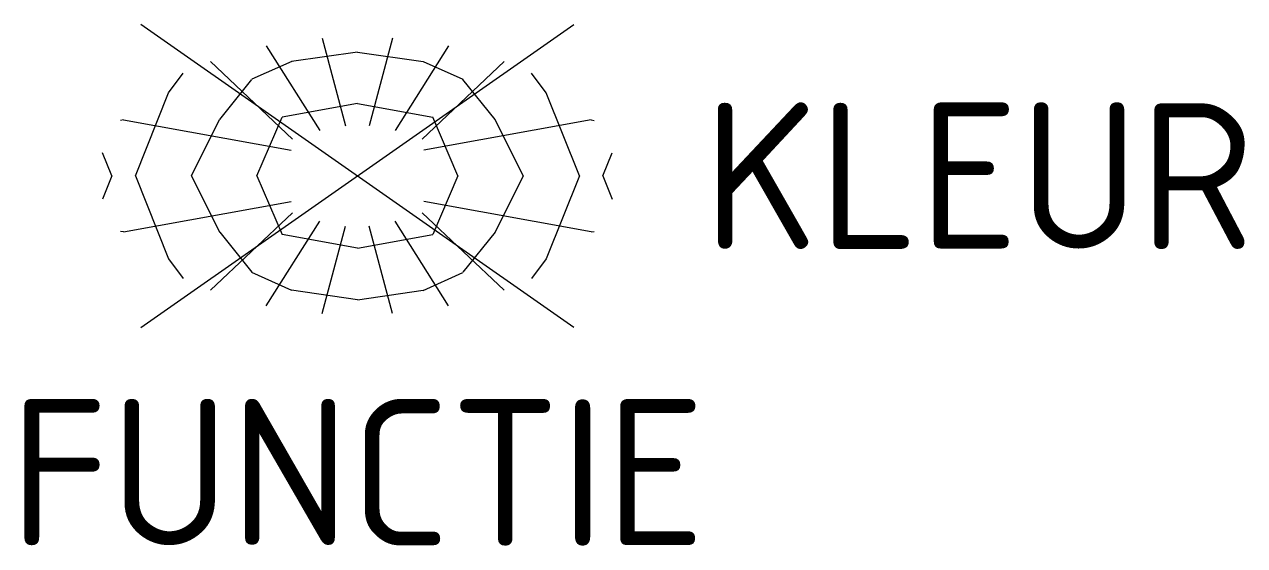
# Model space of a CAD drawing. Extents: x -4.1 to 10.9, y -4.6 to 1.9.
import ezdxf
from ezdxf.enums import TextEntityAlignment as Align

# ---------------------------------------------------------------- set-up
doc = ezdxf.new("R2010")
doc.units = 0
doc.styles.add('NLCS-ISO', font='NLCS-ISO.ttf')

msp = doc.modelspace()

# ---------------------------------------------------------------- linework, layer by layer
for p, q in [((-2.662, -1.864), (2.662, 1.864)), ((2.662, -1.864), (-2.662, 1.864)), ((-0.433, 1.695), (-0.145, 0.617)), ((0.433, 1.695), (0.145, 0.617)), ((-1.121, 1.601), (-0.463, 0.559)), ((0, 1.524), (-0.809, 1.408)), ((0, 1.524), (0.809, 1.408)), ((1.121, 1.601), (0.463, 0.559)), ((-1.807, 1.407), (-0.797, 0.453)), ((-0.808, 1.409), (-1.298, 1.188)), ((1.807, 1.407), (0.797, 0.453)), ((0.808, 1.409), (1.298, 1.188)), ((-2.323, 1.021), (-2.141, 1.264)), ((2.323, 1.021), (2.14, 1.264)), ((-1.693, 0.693), (-1.298, 1.187)), ((1.693, 0.693), (1.298, 1.187)), ((-2.731, 0), (-2.323, 1.021)), ((2.731, 0), (2.323, 1.021)), ((0, 0.891), (-0.927, 0.723)), ((0, 0.891), (0.926, 0.723)), ((-2.875, 0.69), (-2.912, 0.683)), ((-2.875, 0.69), (-0.816, 0.316)), ((-2.041, 0), (-1.694, 0.694)), ((-1.236, 0), (-0.927, 0.723)), ((2.875, 0.69), (0.816, 0.316)), ((1.236, 0), (0.926, 0.723)), ((2.041, 0), (1.694, 0.694)), ((2.875, 0.69), (2.912, 0.683)), ((-3.019, 0), (-3.133, 0.285)), ((3.019, 0), (3.133, 0.285)), ((-3.019, 0), (-3.133, -0.285)), ((-2.731, 0), (-2.323, -1.021)), ((-2.041, 0), (-1.694, -0.694)), ((-1.236, 0), (-0.927, -0.723)), ((1.236, 0), (0.926, -0.723)), ((2.041, 0), (1.694, -0.694)), ((2.731, 0), (2.323, -1.021)), ((3.019, 0), (3.133, -0.285)), ((-2.875, -0.69), (-0.816, -0.316)), ((2.875, -0.69), (0.816, -0.316)), ((-1.807, -1.407), (-0.797, -0.453)), ((-1.121, -1.601), (-0.463, -0.559)), ((1.121, -1.601), (0.463, -0.559)), ((1.807, -1.407), (0.797, -0.453)), ((-2.875, -0.69), (-2.912, -0.683)), ((-1.693, -0.693), (-1.298, -1.187)), ((0, -0.891), (-0.926, -0.723)), ((-0.433, -1.695), (-0.145, -0.617)), ((0, -0.891), (0.926, -0.723)), ((0.433, -1.695), (0.145, -0.617)), ((1.693, -0.693), (1.298, -1.187)), ((2.875, -0.69), (2.912, -0.683)), ((-2.323, -1.021), (-2.141, -1.264)), ((2.323, -1.021), (2.14, -1.264)), ((-0.808, -1.409), (-1.298, -1.188)), ((0.808, -1.409), (1.298, -1.188)), ((0, -1.524), (-0.809, -1.408)), ((0, -1.524), (0.809, -1.408))]:
    msp.add_line(p, q)

# ---------------------------------------------------------------- texts
at = {"style": 'NLCS-ISO'}
msp.add_attdef('KLEUR', text='', height=1.8, dxfattribs=at).set_placement((4.25, 0), align=Align.MIDDLE_LEFT)
at = {"style": 'NLCS-ISO', "flags": 1}
msp.add_attdef('FUNCTIE', text='', height=1.8, dxfattribs=at).set_placement((0, -2.75), align=Align.TOP_CENTER)

doc.saveas('drawing.dxf')
